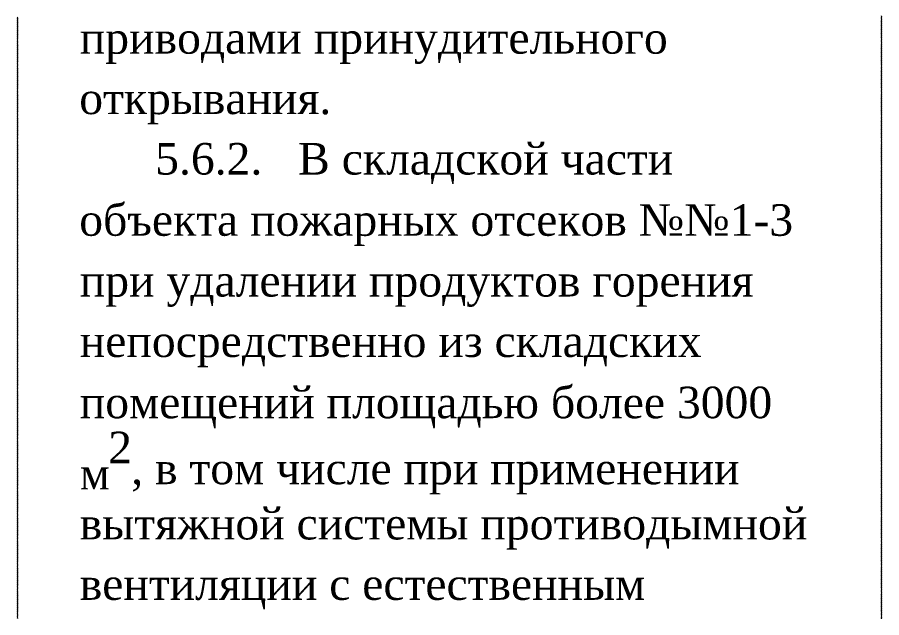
# Model space of a CAD drawing. Header units: millimetres. Extents: x -783640 to 8156175, y -1575894 to 1845315.
# Drawn here: x 364854 to 556723, y 1042399 to 1175690 of the extents above; entities that cross this region are included whole.
import ezdxf

# ---------------------------------------------------------------- set-up
doc = ezdxf.new("R2010")
doc.units = ezdxf.units.MM
doc.layers.add('экспертиза ДУ', color=1, linetype='Continuous', lineweight=0)
doc.layers.add('экспертиза ДУ пояснения', color=6, linetype='Continuous', lineweight=0)
doc.styles.add('style3', font='times.ttf')

msp = doc.modelspace()

# ---------------------------------------------------------------- linework, layer by layer
at = {"layer": 'экспертиза ДУ'}
for points in [[(364932, 1175749, 0.5205671), (364932, 1175449, 0.5205671), (364932, 1175149, 0.5205671), (364932, 1174849, 0.5205671), (364932, 1174549, 0.5205671), (364932, 1174249, 0.5205671), (364932, 1173949, 0.5205671), (364932, 1173649, 0.5205671), (364932, 1173349, 0.5205671), (364932, 1173049, 0.5205671), (364932, 1172749, 0.5205671), (364932, 1172449, 0.5205671), (364932, 1172149, 0.5205671), (364932, 1171849, 0.5205671), (364932, 1171549, 0.5205671), (364932, 1171249, 0.5205671), (364932, 1170949, 0.5205671), (364932, 1170649, 0.5205671), (364932, 1170349, 0.5205671), (364932, 1170049, 0.5205671), (364932, 1169749, 0.5205671), (364932, 1169449, 0.5205671), (364932, 1169149, 0.5205671), (364932, 1168849, 0.5205671), (364932, 1168549, 0.5205671), (364932, 1168249, 0.5205671), (364932, 1167949, 0.5205671), (364932, 1167649, 0.5205671), (364932, 1167349, 0.5205671), (364932, 1167049, 0.5205671), (364932, 1166749, 0.5205671), (364932, 1166449, 0.5205671), (364932, 1166149, 0.5205671), (364932, 1165849, 0.5205671), (364932, 1165549, 0.5205671), (364932, 1165249, 0.5205671), (364932, 1164949, 0.5205671), (364932, 1164649, 0.5205671), (364932, 1164349, 0.5205671), (364932, 1164049, 0.5205671), (364932, 1163749, 0.5205671), (364932, 1163449, 0.5205671), (364932, 1163149, 0.5205671), (364932, 1162849, 0.5205671), (364932, 1162549, 0.5205671), (364932, 1162249, 0.5205671), (364932, 1161949, 0.5205671), (364932, 1161649, 0.5205671), (364932, 1161349, 0.5205671), (364932, 1161049, 0.5205671), (364932, 1160749, 0.5205671), (364932, 1160449, 0.5205671), (364932, 1160149, 0.5205671), (364932, 1159849, 0.5205671), (364932, 1159549, 0.5205671), (364932, 1159249, 0.5205671), (364932, 1158949, 0.5205671), (364932, 1158649, 0.5205671), (364932, 1158349, 0.5205671), (364932, 1158049, 0.5205671), (364932, 1157749, 0.5205671), (364932, 1157449, 0.5205671), (364932, 1157149, 0.5205671), (364932, 1156849, 0.5205671), (364932, 1156549, 0.5205671), (364932, 1156249, 0.5205671), (364932, 1155949, 0.5205671), (364932, 1155649, 0.5205671), (364932, 1155349, 0.5205671), (364932, 1155049, 0.5205671), (364932, 1154749, 0.5205671), (364932, 1154449, 0.5205671), (364932, 1154149, 0.5205671), (364932, 1153849, 0.5205671), (364932, 1153549, 0.5205671), (364932, 1153249, 0.5205671), (364932, 1152949, 0.5205671), (364932, 1152649, 0.5205671), (364932, 1152349, 0.5205671), (364932, 1152049, 0.5205671), (364932, 1151749, 0.5205671), (364932, 1151449, 0.5205671), (364932, 1151149, 0.5205671), (364932, 1150849, 0.5205671), (364932, 1150549, 0.5205671), (364932, 1150249, 0.5205671), (364932, 1149949, 0.5205671), (364932, 1149649, 0.5205671), (364932, 1149349, 0.5205671), (364932, 1149049, 0.5205671), (364932, 1148749, 0.5205671), (364932, 1148449, 0.5205671), (364932, 1148149, 0.5205671), (364932, 1147849, 0.5205671), (364932, 1147549, 0.5205671), (364932, 1147249, 0.5205671), (364932, 1146949, 0.5205671), (364932, 1146649, 0.5205671), (364932, 1146349, 0.5205671), (364932, 1146049, 0.5205671), (364932, 1145749, 0.5205671), (364932, 1145449, 0.5205671), (364932, 1145149, 0.5205671), (364932, 1144849, 0.5205671), (364932, 1144549, 0.5205671), (364932, 1144249, 0.5205671), (364932, 1143949, 0.5205671), (364932, 1143649, 0.5205671), (364932, 1143349, 0.5205671), (364932, 1143049, 0.5205671), (364932, 1142749, 0.5205671), (364932, 1142449, 0.5205671), (364932, 1142149, 0.5205671), (364932, 1141849, 0.5205671), (364932, 1141549, 0.5205671), (364932, 1141249, 0.5205671), (364932, 1140949, 0.5205671), (364932, 1140649, 0.5205671), (364932, 1140349, 0.5205671), (364932, 1140049, 0.5205671), (364932, 1139749, 0.5205671), (364932, 1139449, 0.5205671), (364932, 1139149, 0.5205671), (364932, 1138849, 0.5205671), (364932, 1138549, 0.5205671), (364932, 1138249, 0.5205671), (364932, 1137949, 0.5205671), (364932, 1137649, 0.5205671), (364932, 1137349, 0.5205671), (364932, 1137049, 0.5205671), (364932, 1136749, 0.5205671), (364932, 1136449, 0.5205671), (364932, 1136149, 0.5205671), (364932, 1135849, 0.5205671), (364932, 1135549, 0.5205671), (364932, 1135249, 0.5205671), (364932, 1134949, 0.5205671), (364932, 1134649, 0.5205671), (364932, 1134349, 0.5205671), (364932, 1134049, 0.5205671), (364932, 1133749, 0.5205671), (364932, 1133449, 0.5205671), (364932, 1133149, 0.5205671), (364932, 1132849, 0.5205671), (364932, 1132549, 0.5205671), (364932, 1132249, 0.5205671), (364932, 1131949, 0.5205671), (364932, 1131649, 0.5205671), (364932, 1131349, 0.5205671), (364932, 1131049, 0.5205671), (364932, 1130749, 0.5205671), (364932, 1130449, 0.5205671), (364932, 1130149, 0.5205671), (364932, 1129849, 0.5205671), (364932, 1129549, 0.5205671), (364932, 1129249, 0.5205671), (364932, 1128949, 0.5205671), (364932, 1128649, 0.5205671), (364932, 1128349, 0.5205671), (364932, 1128049, 0.5205671), (364932, 1127749, 0.5205671), (364932, 1127449, 0.5205671), (364932, 1127149, 0.5205671), (364932, 1126849, 0.5205671), (364932, 1126549, 0.5205671), (364932, 1126249, 0.5205671), (364932, 1125949, 0.5205671), (364932, 1125649, 0.5205671), (364932, 1125349, 0.5205671), (364932, 1125049, 0.5205671), (364932, 1124749, 0.5205671), (364932, 1124449, 0.5205671), (364932, 1124149, 0.5205671), (364932, 1123849, 0.5205671), (364932, 1123549, 0.5205671), (364932, 1123249, 0.5205671), (364932, 1122949, 0.5205671), (364932, 1122649, 0.5205671), (364932, 1122349, 0.5205671), (364932, 1122049, 0.5205671), (364932, 1121749, 0.5205671), (364932, 1121449, 0.5205671), (364932, 1121149, 0.5205671), (364932, 1120849, 0.5205671), (364932, 1120549, 0.5205671), (364932, 1120249, 0.5205671), (364932, 1119949, 0.5205671), (364932, 1119649, 0.5205671), (364932, 1119349, 0.5205671), (364932, 1119049, 0.5205671), (364932, 1118749, 0.5205671), (364932, 1118449, 0.5205671), (364932, 1118149, 0.5205671), (364932, 1117849, 0.5205671), (364932, 1117549, 0.5205671), (364932, 1117249, 0.5205671), (364932, 1116949, 0.5205671), (364932, 1116649, 0.5205671), (364932, 1116349, 0.5205671), (364932, 1116049, 0.5205671), (364932, 1115749, 0.5205671), (364932, 1115449, 0.5205671), (364932, 1115149, 0.5205671), (364932, 1114849, 0.5205671), (364932, 1114549, 0.5205671), (364932, 1114249, 0.5205671), (364932, 1113949, 0.5205671), (364932, 1113649, 0.5205671), (364932, 1113349, 0.5205671), (364932, 1113049, 0.5205671), (364932, 1112749, 0.5205671), (364932, 1112449, 0.5205671), (364932, 1112149, 0.5205671), (364932, 1111849, 0.5205671), (364932, 1111549, 0.5205671), (364932, 1111249, 0.5205671), (364932, 1110949, 0.5205671), (364932, 1110649, 0.5205671), (364932, 1110349, 0.5205671), (364932, 1110049, 0.5205671), (364932, 1109749, 0.5205671), (364932, 1109449, 0.5205671), (364932, 1109149, 0.5205671), (364932, 1108849, 0.5205671), (364932, 1108549, 0.5205671), (364932, 1108249, 0.5205671), (364932, 1107949, 0.5205671), (364932, 1107649, 0.5205671), (364932, 1107349, 0.5205671), (364932, 1107049, 0.5205671), (364932, 1106749, 0.5205671), (364932, 1106449, 0.5205671), (364932, 1106149, 0.5205671), (364932, 1105849, 0.5205671), (364932, 1105549, 0.5205671), (364932, 1105249, 0.5205671), (364932, 1104949, 0.5205671), (364932, 1104649, 0.5205671), (364932, 1104349, 0.5205671), (364932, 1104049, 0.5205671), (364932, 1103749, 0.5205671), (364932, 1103449, 0.5205671), (364932, 1103149, 0.5205671), (364932, 1102849, 0.5205671), (364932, 1102549, 0.5205671), (364932, 1102249, 0.5205671), (364932, 1101949, 0.5205671), (364932, 1101649, 0.5205671), (364932, 1101349, 0.5205671), (364932, 1101049, 0.5205671), (364932, 1100749, 0.5205671), (364932, 1100449, 0.5205671), (364932, 1100149, 0.5205671), (364932, 1099849, 0.5205671), (364932, 1099549, 0.5205671), (364932, 1099249, 0.5205671), (364932, 1098949, 0.5205671), (364932, 1098649, 0.5205671), (364932, 1098349, 0.5205671), (364932, 1098049, 0.5205671), (364932, 1097749, 0.5205671), (364932, 1097449, 0.5205671), (364932, 1097149, 0.5205671), (364932, 1096849, 0.5205671), (364932, 1096549, 0.5205671), (364932, 1096249, 0.5205671), (364932, 1095949, 0.5205671), (364932, 1095649, 0.5205671), (364932, 1095349, 0.5205671), (364932, 1095049, 0.5205671), (364932, 1094749, 0.5205671), (364932, 1094449, 0.5205671), (364932, 1094149, 0.5205671), (364932, 1093849, 0.5205671), (364932, 1093549, 0.5205671), (364932, 1093249, 0.5205671), (364932, 1092949, 0.5205671), (364932, 1092649, 0.5205671), (364932, 1092349, 0.5205671), (364932, 1092049, 0.5205671), (364932, 1091749, 0.5205671), (364932, 1091449, 0.5205671), (364932, 1091149, 0.5205671), (364932, 1090849, 0.5205671), (364932, 1090549, 0.5205671), (364932, 1090249, 0.5205671), (364932, 1089949, 0.5205671), (364932, 1089649, 0.5205671), (364932, 1089349, 0.5205671), (364932, 1089049, 0.5205671), (364932, 1088749, 0.5205671), (364932, 1088449, 0.5205671), (364932, 1088149, 0.5205671), (364932, 1087849, 0.5205671), (364932, 1087549, 0.5205671), (364932, 1087249, 0.5205671), (364932, 1086949, 0.5205671), (364932, 1086649, 0.5205671), (364932, 1086349, 0.5205671), (364932, 1086049, 0.5205671), (364932, 1085749, 0.5205671), (364932, 1085449, 0.5205671), (364932, 1085149, 0.5205671), (364932, 1084849, 0.5205671), (364932, 1084549, 0.5205671), (364932, 1084249, 0.5205671), (364932, 1083949, 0.5205671), (364932, 1083649, 0.5205671), (364932, 1083349, 0.5205671), (364932, 1083049, 0.5205671), (364932, 1082749, 0.5205671), (364932, 1082449, 0.5205671), (364932, 1082149, 0.5205671), (364932, 1081849, 0.5205671), (364932, 1081549, 0.5205671), (364932, 1081249, 0.5205671), (364932, 1080949, 0.5205671), (364932, 1080649, 0.5205671), (364932, 1080349, 0.5205671), (364932, 1080049, 0.5205671), (364932, 1079749, 0.5205671), (364932, 1079449, 0.5205671), (364932, 1079149, 0.5205671), (364932, 1078849, 0.5205671), (364932, 1078549, 0.5205671), (364932, 1078249, 0.5205671), (364932, 1077949, 0.5205671), (364932, 1077649, 0.5205671), (364932, 1077349, 0.5205671), (364932, 1077049, 0.5205671), (364932, 1076749, 0.5205671), (364932, 1076449, 0.5205671), (364932, 1076149, 0.5205671), (364932, 1075849, 0.5205671), (364932, 1075549, 0.5205671), (364932, 1075249, 0.5205671), (364932, 1074949, 0.5205671), (364932, 1074649, 0.5205671), (364932, 1074349, 0.5205671), (364932, 1074049, 0.5205671), (364932, 1073749, 0.5205671), (364932, 1073449, 0.5205671), (364932, 1073149, 0.5205671), (364932, 1072849, 0.5205671), (364932, 1072549, 0.5205671), (364932, 1072249, 0.5205671), (364932, 1071949, 0.5205671), (364932, 1071649, 0.5205671), (364932, 1071349, 0.5205671), (364932, 1071049, 0.5205671), (364932, 1070749, 0.5205671), (364932, 1070449, 0.5205671), (364932, 1070149, 0.5205671), (364932, 1069849, 0.5205671), (364932, 1069549, 0.5205671), (364932, 1069249, 0.5205671), (364932, 1068949, 0.5205671), (364932, 1068649, 0.5205671), (364932, 1068349, 0.5205671), (364932, 1068049, 0.5205671), (364932, 1067749, 0.5205671), (364932, 1067449, 0.5205671), (364932, 1067149, 0.5205671), (364932, 1066849, 0.5205671), (364932, 1066549, 0.5205671), (364932, 1066249, 0.5205671), (364932, 1065949, 0.5205671), (364932, 1065649, 0.5205671), (364932, 1065349, 0.5205671), (364932, 1065049, 0.5205671), (364932, 1064749, 0.5205671), (364932, 1064449, 0.5205671), (364932, 1064149, 0.5205671), (364932, 1063849, 0.5205671), (364932, 1063549, 0.5205671), (364932, 1063249, 0.5205671), (364932, 1062949, 0.5205671), (364932, 1062649, 0.5205671), (364932, 1062349, 0.5205671), (364932, 1062049, 0.5205671), (364932, 1061749, 0.5205671), (364932, 1061449, 0.5205671), (364932, 1061149, 0.5205671), (364932, 1060849, 0.5205671), (364932, 1060549, 0.5205671), (364932, 1060249, 0.5205671), (364932, 1059949, 0.5205671), (364932, 1059649, 0.5205671), (364932, 1059349, 0.5205671), (364932, 1059049, 0.5205671), (364932, 1058749, 0.5205671), (364932, 1058449, 0.5205671), (364932, 1058149, 0.5205671), (364932, 1057849, 0.5205671), (364932, 1057549, 0.5205671), (364932, 1057249, 0.5205671), (364932, 1056949, 0.5205671), (364932, 1056649, 0.5205671), (364932, 1056349, 0.5205671), (364932, 1056049, 0.5205671), (364932, 1055749, 0.5205671), (364932, 1055449, 0.5205671), (364932, 1055149, 0.5205671), (364932, 1054849, 0.5205671), (364932, 1054549, 0.5205671), (364932, 1054249, 0.5205671), (364932, 1053949, 0.5205671), (364932, 1053649, 0.5205671), (364932, 1053349, 0.5205671), (364932, 1053049, 0.5205671), (364932, 1052749, 0.5205671), (364932, 1052449, 0.5205671), (364932, 1052149, 0.5205671), (364932, 1051849, 0.5205671), (364932, 1051549, 0.5205671), (364932, 1051249, 0.5205671), (364932, 1050949, 0.5205671), (364932, 1050649, 0.5205671), (364932, 1050349, 0.5205671), (364932, 1050049, 0.5205671), (364932, 1049749, 0.5205671), (364932, 1049449, 0.5205671), (364932, 1049149, 0.5205671), (364932, 1048849, 0.5205671), (364932, 1048549, 0.5205671), (364932, 1048249, 0.5205671), (364932, 1047949, 0.5205671), (364932, 1047649, 0.5205671), (364932, 1047349, 0.5205671), (364932, 1047049, 0.5205671), (364932, 1046749, 0.5205671), (364932, 1046449, 0.5205671), (364932, 1046149, 0.5205671), (364932, 1045849, 0.5205671), (364932, 1045549, 0.5205671), (364932, 1045249, 0.5205671), (364932, 1044949, 0.5205671), (364932, 1044649, 0.5205671), (364932, 1044349, 0.5205671), (364932, 1044049, 0.5205671), (364932, 1043749, 0.5205671), (364932, 1043449, 0.5205671), (364932, 1043149, 0.5205671), (364932, 1042849, 0.5205671), (364932, 1042549, 0.5205671), (364932, 1042249, 0.5205671)], [(556644, 1042178, 0.5205671), (556644, 1042478, 0.5205671), (556644, 1042778, 0.5205671), (556644, 1043078, 0.5205671), (556644, 1043378, 0.5205671), (556644, 1043678, 0.5205671), (556644, 1043978, 0.5205671), (556644, 1044278, 0.5205671), (556644, 1044578, 0.5205671), (556644, 1044878, 0.5205671), (556644, 1045178, 0.5205671), (556644, 1045478, 0.5205671), (556644, 1045778, 0.5205671), (556644, 1046078, 0.5205671), (556644, 1046378, 0.5205671), (556644, 1046678, 0.5205671), (556644, 1046978, 0.5205671), (556644, 1047278, 0.5205671), (556644, 1047578, 0.5205671), (556644, 1047878, 0.5205671), (556644, 1048178, 0.5205671), (556644, 1048478, 0.5205671), (556644, 1048778, 0.5205671), (556644, 1049078, 0.5205671), (556644, 1049378, 0.5205671), (556644, 1049678, 0.5205671), (556644, 1049978, 0.5205671), (556644, 1050278, 0.5205671), (556644, 1050578, 0.5205671), (556644, 1050878, 0.5205671), (556644, 1051178, 0.5205671), (556644, 1051478, 0.5205671), (556644, 1051778, 0.5205671), (556644, 1052078, 0.5205671), (556644, 1052378, 0.5205671), (556644, 1052678, 0.5205671), (556644, 1052978, 0.5205671), (556644, 1053278, 0.5205671), (556644, 1053578, 0.5205671), (556644, 1053878, 0.5205671), (556644, 1054178, 0.5205671), (556644, 1054478, 0.5205671), (556644, 1054778, 0.5205671), (556644, 1055078, 0.5205671), (556644, 1055378, 0.5205671), (556644, 1055678, 0.5205671), (556644, 1055978, 0.5205671), (556644, 1056278, 0.5205671), (556644, 1056578, 0.5205671), (556644, 1056878, 0.5205671), (556644, 1057178, 0.5205671), (556644, 1057478, 0.5205671), (556644, 1057778, 0.5205671), (556644, 1058078, 0.5205671), (556644, 1058378, 0.5205671), (556644, 1058678, 0.5205671), (556644, 1058978, 0.5205671), (556644, 1059278, 0.5205671), (556644, 1059578, 0.5205671), (556644, 1059878, 0.5205671), (556644, 1060178, 0.5205671), (556644, 1060478, 0.5205671), (556644, 1060778, 0.5205671), (556644, 1061078, 0.5205671), (556644, 1061378, 0.5205671), (556644, 1061678, 0.5205671), (556644, 1061978, 0.5205671), (556644, 1062278, 0.5205671), (556644, 1062578, 0.5205671), (556644, 1062878, 0.5205671), (556644, 1063178, 0.5205671), (556644, 1063478, 0.5205671), (556644, 1063778, 0.5205671), (556644, 1064078, 0.5205671), (556644, 1064378, 0.5205671), (556644, 1064678, 0.5205671), (556644, 1064978, 0.5205671), (556644, 1065278, 0.5205671), (556644, 1065578, 0.5205671), (556644, 1065878, 0.5205671), (556644, 1066178, 0.5205671), (556644, 1066478, 0.5205671), (556644, 1066778, 0.5205671), (556644, 1067078, 0.5205671), (556644, 1067378, 0.5205671), (556644, 1067678, 0.5205671), (556644, 1067978, 0.5205671), (556644, 1068278, 0.5205671), (556644, 1068578, 0.5205671), (556644, 1068878, 0.5205671), (556644, 1069178, 0.5205671), (556644, 1069478, 0.5205671), (556644, 1069778, 0.5205671), (556644, 1070078, 0.5205671), (556644, 1070378, 0.5205671), (556644, 1070678, 0.5205671), (556644, 1070978, 0.5205671), (556644, 1071278, 0.5205671), (556644, 1071578, 0.5205671), (556644, 1071878, 0.5205671), (556644, 1072178, 0.5205671), (556644, 1072478, 0.5205671), (556644, 1072778, 0.5205671), (556644, 1073078, 0.5205671), (556644, 1073378, 0.5205671), (556644, 1073678, 0.5205671), (556644, 1073978, 0.5205671), (556644, 1074278, 0.5205671), (556644, 1074578, 0.5205671), (556644, 1074878, 0.5205671), (556644, 1075178, 0.5205671), (556644, 1075478, 0.5205671), (556644, 1075778, 0.5205671), (556644, 1076078, 0.5205671), (556644, 1076378, 0.5205671), (556644, 1076678, 0.5205671), (556644, 1076978, 0.5205671), (556644, 1077278, 0.5205671), (556644, 1077578, 0.5205671), (556644, 1077878, 0.5205671), (556644, 1078178, 0.5205671), (556644, 1078478, 0.5205671), (556644, 1078778, 0.5205671), (556644, 1079078, 0.5205671), (556644, 1079378, 0.5205671), (556644, 1079678, 0.5205671), (556644, 1079978, 0.5205671), (556644, 1080278, 0.5205671), (556644, 1080578, 0.5205671), (556644, 1080878, 0.5205671), (556644, 1081178, 0.5205671), (556644, 1081478, 0.5205671), (556644, 1081778, 0.5205671), (556644, 1082078, 0.5205671), (556644, 1082378, 0.5205671), (556644, 1082678, 0.5205671), (556644, 1082978, 0.5205671), (556644, 1083278, 0.5205671), (556644, 1083578, 0.5205671), (556644, 1083878, 0.5205671), (556644, 1084178, 0.5205671), (556644, 1084478, 0.5205671), (556644, 1084778, 0.5205671), (556644, 1085078, 0.5205671), (556644, 1085378, 0.5205671), (556644, 1085678, 0.5205671), (556644, 1085978, 0.5205671), (556644, 1086278, 0.5205671), (556644, 1086578, 0.5205671), (556644, 1086878, 0.5205671), (556644, 1087178, 0.5205671), (556644, 1087478, 0.5205671), (556644, 1087778, 0.5205671), (556644, 1088078, 0.5205671), (556644, 1088378, 0.5205671), (556644, 1088678, 0.5205671), (556644, 1088978, 0.5205671), (556644, 1089278, 0.5205671), (556644, 1089578, 0.5205671), (556644, 1089878, 0.5205671), (556644, 1090178, 0.5205671), (556644, 1090478, 0.5205671), (556644, 1090778, 0.5205671), (556644, 1091078, 0.5205671), (556644, 1091378, 0.5205671), (556644, 1091678, 0.5205671), (556644, 1091978, 0.5205671), (556644, 1092278, 0.5205671), (556644, 1092578, 0.5205671), (556644, 1092878, 0.5205671), (556644, 1093178, 0.5205671), (556644, 1093478, 0.5205671), (556644, 1093778, 0.5205671), (556644, 1094078, 0.5205671), (556644, 1094378, 0.5205671), (556644, 1094678, 0.5205671), (556644, 1094978, 0.5205671), (556644, 1095278, 0.5205671), (556644, 1095578, 0.5205671), (556644, 1095878, 0.5205671), (556644, 1096178, 0.5205671), (556644, 1096478, 0.5205671), (556644, 1096778, 0.5205671), (556644, 1097078, 0.5205671), (556644, 1097378, 0.5205671), (556644, 1097678, 0.5205671), (556644, 1097978, 0.5205671), (556644, 1098278, 0.5205671), (556644, 1098578, 0.5205671), (556644, 1098878, 0.5205671), (556644, 1099178, 0.5205671), (556644, 1099478, 0.5205671), (556644, 1099778, 0.5205671), (556644, 1100078, 0.5205671), (556644, 1100378, 0.5205671), (556644, 1100678, 0.5205671), (556644, 1100978, 0.5205671), (556644, 1101278, 0.5205671), (556644, 1101578, 0.5205671), (556644, 1101878, 0.5205671), (556644, 1102178, 0.5205671), (556644, 1102478, 0.5205671), (556644, 1102778, 0.5205671), (556644, 1103078, 0.5205671), (556644, 1103378, 0.5205671), (556644, 1103678, 0.5205671), (556644, 1103978, 0.5205671), (556644, 1104278, 0.5205671), (556644, 1104578, 0.5205671), (556644, 1104878, 0.5205671), (556644, 1105178, 0.5205671), (556644, 1105478, 0.5205671), (556644, 1105778, 0.5205671), (556644, 1106078, 0.5205671), (556644, 1106378, 0.5205671), (556644, 1106678, 0.5205671), (556644, 1106978, 0.5205671), (556644, 1107278, 0.5205671), (556644, 1107578, 0.5205671), (556644, 1107878, 0.5205671), (556644, 1108178, 0.5205671), (556644, 1108478, 0.5205671), (556644, 1108778, 0.5205671), (556644, 1109078, 0.5205671), (556644, 1109378, 0.5205671), (556644, 1109678, 0.5205671), (556644, 1109978, 0.5205671), (556644, 1110278, 0.5205671), (556644, 1110578, 0.5205671), (556644, 1110878, 0.5205671), (556644, 1111178, 0.5205671), (556644, 1111478, 0.5205671), (556644, 1111778, 0.5205671), (556644, 1112078, 0.5205671), (556644, 1112378, 0.5205671), (556644, 1112678, 0.5205671), (556644, 1112978, 0.5205671), (556644, 1113278, 0.5205671), (556644, 1113578, 0.5205671), (556644, 1113878, 0.5205671), (556644, 1114178, 0.5205671), (556644, 1114478, 0.5205671), (556644, 1114778, 0.5205671), (556644, 1115078, 0.5205671), (556644, 1115378, 0.5205671), (556644, 1115678, 0.5205671), (556644, 1115978, 0.5205671), (556644, 1116278, 0.5205671), (556644, 1116578, 0.5205671), (556644, 1116878, 0.5205671), (556644, 1117178, 0.5205671), (556644, 1117478, 0.5205671), (556644, 1117778, 0.5205671), (556644, 1118078, 0.5205671), (556644, 1118378, 0.5205671), (556644, 1118678, 0.5205671), (556644, 1118978, 0.5205671), (556644, 1119278, 0.5205671), (556644, 1119578, 0.5205671), (556644, 1119878, 0.5205671), (556644, 1120178, 0.5205671), (556644, 1120478, 0.5205671), (556644, 1120778, 0.5205671), (556644, 1121078, 0.5205671), (556644, 1121378, 0.5205671), (556644, 1121678, 0.5205671), (556644, 1121978, 0.5205671), (556644, 1122278, 0.5205671), (556644, 1122578, 0.5205671), (556644, 1122878, 0.5205671), (556644, 1123178, 0.5205671), (556644, 1123478, 0.5205671), (556644, 1123778, 0.5205671), (556644, 1124078, 0.5205671), (556644, 1124378, 0.5205671), (556644, 1124678, 0.5205671), (556644, 1124978, 0.5205671), (556644, 1125278, 0.5205671), (556644, 1125578, 0.5205671), (556644, 1125878, 0.5205671), (556644, 1126178, 0.5205671), (556644, 1126478, 0.5205671), (556644, 1126778, 0.5205671), (556644, 1127078, 0.5205671), (556644, 1127378, 0.5205671), (556644, 1127678, 0.5205671), (556644, 1127978, 0.5205671), (556644, 1128278, 0.5205671), (556644, 1128578, 0.5205671), (556644, 1128878, 0.5205671), (556644, 1129178, 0.5205671), (556644, 1129478, 0.5205671), (556644, 1129778, 0.5205671), (556644, 1130078, 0.5205671), (556644, 1130378, 0.5205671), (556644, 1130678, 0.5205671), (556644, 1130978, 0.5205671), (556644, 1131278, 0.5205671), (556644, 1131578, 0.5205671), (556644, 1131878, 0.5205671), (556644, 1132178, 0.5205671), (556644, 1132478, 0.5205671), (556644, 1132778, 0.5205671), (556644, 1133078, 0.5205671), (556644, 1133378, 0.5205671), (556644, 1133678, 0.5205671), (556644, 1133978, 0.5205671), (556644, 1134278, 0.5205671), (556644, 1134578, 0.5205671), (556644, 1134878, 0.5205671), (556644, 1135178, 0.5205671), (556644, 1135478, 0.5205671), (556644, 1135778, 0.5205671), (556644, 1136078, 0.5205671), (556644, 1136378, 0.5205671), (556644, 1136678, 0.5205671), (556644, 1136978, 0.5205671), (556644, 1137278, 0.5205671), (556644, 1137578, 0.5205671), (556644, 1137878, 0.5205671), (556644, 1138178, 0.5205671), (556644, 1138478, 0.5205671), (556644, 1138778, 0.5205671), (556644, 1139078, 0.5205671), (556644, 1139378, 0.5205671), (556644, 1139678, 0.5205671), (556644, 1139978, 0.5205671), (556644, 1140278, 0.5205671), (556644, 1140578, 0.5205671), (556644, 1140878, 0.5205671), (556644, 1141178, 0.5205671), (556644, 1141478, 0.5205671), (556644, 1141778, 0.5205671), (556644, 1142078, 0.5205671), (556644, 1142378, 0.5205671), (556644, 1142678, 0.5205671), (556644, 1142978, 0.5205671), (556644, 1143278, 0.5205671), (556644, 1143578, 0.5205671), (556644, 1143878, 0.5205671), (556644, 1144178, 0.5205671), (556644, 1144478, 0.5205671), (556644, 1144778, 0.5205671), (556644, 1145078, 0.5205671), (556644, 1145378, 0.5205671), (556644, 1145678, 0.5205671), (556644, 1145978, 0.5205671), (556644, 1146278, 0.5205671), (556644, 1146578, 0.5205671), (556644, 1146878, 0.5205671), (556644, 1147178, 0.5205671), (556644, 1147478, 0.5205671), (556644, 1147778, 0.5205671), (556644, 1148078, 0.5205671), (556644, 1148378, 0.5205671), (556644, 1148678, 0.5205671), (556644, 1148978, 0.5205671), (556644, 1149278, 0.5205671), (556644, 1149578, 0.5205671), (556644, 1149878, 0.5205671), (556644, 1150178, 0.5205671), (556644, 1150478, 0.5205671), (556644, 1150778, 0.5205671), (556644, 1151078, 0.5205671), (556644, 1151378, 0.5205671), (556644, 1151678, 0.5205671), (556644, 1151978, 0.5205671), (556644, 1152278, 0.5205671), (556644, 1152578, 0.5205671), (556644, 1152878, 0.5205671), (556644, 1153178, 0.5205671), (556644, 1153478, 0.5205671), (556644, 1153778, 0.5205671), (556644, 1154078, 0.5205671), (556644, 1154378, 0.5205671), (556644, 1154678, 0.5205671), (556644, 1154978, 0.5205671), (556644, 1155278, 0.5205671), (556644, 1155578, 0.5205671), (556644, 1155878, 0.5205671), (556644, 1156178, 0.5205671), (556644, 1156478, 0.5205671), (556644, 1156778, 0.5205671), (556644, 1157078, 0.5205671), (556644, 1157378, 0.5205671), (556644, 1157678, 0.5205671), (556644, 1157978, 0.5205671), (556644, 1158278, 0.5205671), (556644, 1158578, 0.5205671), (556644, 1158878, 0.5205671), (556644, 1159178, 0.5205671), (556644, 1159478, 0.5205671), (556644, 1159778, 0.5205671), (556644, 1160078, 0.5205671), (556644, 1160378, 0.5205671), (556644, 1160678, 0.5205671), (556644, 1160978, 0.5205671), (556644, 1161278, 0.5205671), (556644, 1161578, 0.5205671), (556644, 1161878, 0.5205671), (556644, 1162178, 0.5205671), (556644, 1162478, 0.5205671), (556644, 1162778, 0.5205671), (556644, 1163078, 0.5205671), (556644, 1163378, 0.5205671), (556644, 1163678, 0.5205671), (556644, 1163978, 0.5205671), (556644, 1164278, 0.5205671), (556644, 1164578, 0.5205671), (556644, 1164878, 0.5205671), (556644, 1165178, 0.5205671), (556644, 1165478, 0.5205671), (556644, 1165778, 0.5205671), (556644, 1166078, 0.5205671), (556644, 1166378, 0.5205671), (556644, 1166678, 0.5205671), (556644, 1166978, 0.5205671), (556644, 1167278, 0.5205671), (556644, 1167578, 0.5205671), (556644, 1167878, 0.5205671), (556644, 1168178, 0.5205671), (556644, 1168478, 0.5205671), (556644, 1168778, 0.5205671), (556644, 1169078, 0.5205671), (556644, 1169378, 0.5205671), (556644, 1169678, 0.5205671), (556644, 1169978, 0.5205671), (556644, 1170278, 0.5205671), (556644, 1170578, 0.5205671), (556644, 1170878, 0.5205671), (556644, 1171178, 0.5205671), (556644, 1171478, 0.5205671), (556644, 1171778, 0.5205671), (556644, 1172078, 0.5205671), (556644, 1172378, 0.5205671), (556644, 1172678, 0.5205671), (556644, 1172978, 0.5205671), (556644, 1173278, 0.5205671), (556644, 1173578, 0.5205671), (556644, 1173878, 0.5205671), (556644, 1174178, 0.5205671), (556644, 1174478, 0.5205671), (556644, 1174778, 0.5205671), (556644, 1175078, 0.5205671), (556644, 1175378, 0.5205671), (556644, 1175678, 0.5205671), (556644, 1175978, 0.5205671)]]:
    msp.add_lwpolyline(points, format="xyb", dxfattribs=at)

# ---------------------------------------------------------------- texts
at = {"layer": 'экспертиза ДУ пояснения', "color": 4, "style": 'style3'}
for s, height, p in [('приводами принудительного', 7000.02, (378722, 1167617)), ('открывания.', 7000.02, (378606, 1154200)), ('5.6.2.   В складской части', 7000.02, (395459, 1140783)), ('объекта пожарных отсеков №№1-3', 7000.02, (378606, 1127190)), ('при удалении продуктов горения', 7000.02, (378722, 1113696)), ('непосредственно из складских', 7000.02, (378722, 1100279)), ('помещений площадью более 3000', 7000.02, (378722, 1086686)), ('2', 7000, (385040, 1076700)), (', в том числе при применении', 7000.02, (390148, 1072033)), ('м', 7000, (378722, 1070874)), ('вытяжной системы противодымной', 7000.02, (378712, 1059775)), ('вентиляции с естественным', 7000.02, (378712, 1046359))]:
    msp.add_text(s, height=height, dxfattribs=at).set_placement(p)

doc.saveas('drawing.dxf')
